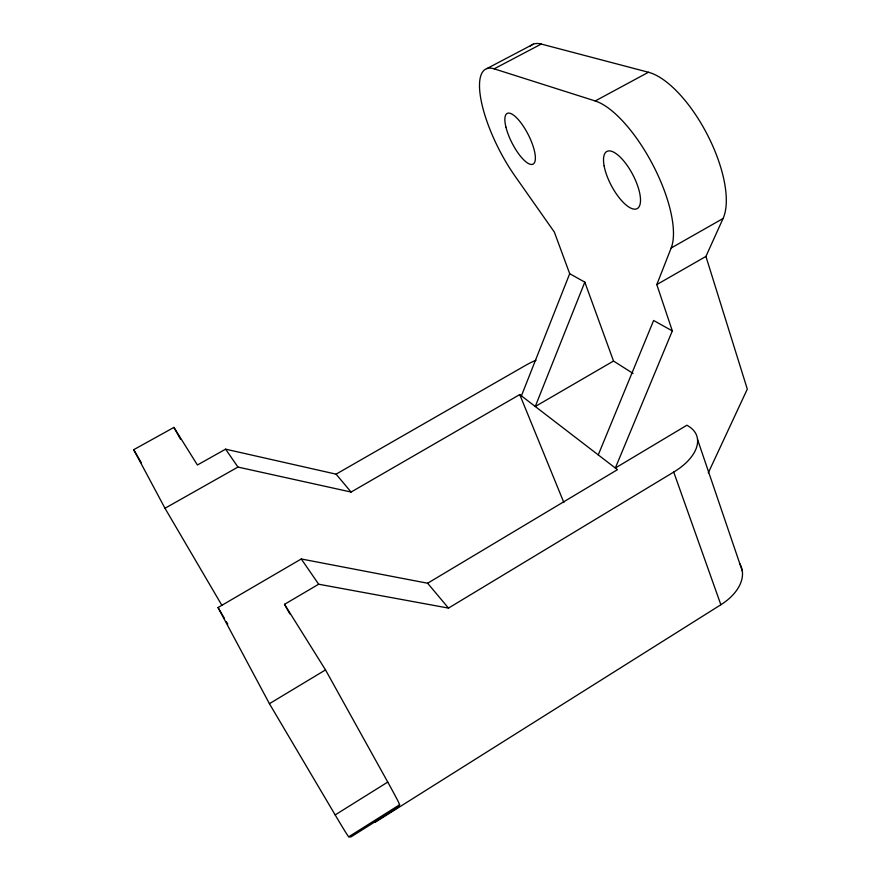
<?xml version="1.0" encoding="UTF-8"?>
<svg xmlns="http://www.w3.org/2000/svg" width="881" height="881" viewBox="0 0 881 881"><rect width="100%" height="100%" fill="white"/><g stroke="black" fill="none" stroke-linecap="round" stroke-linejoin="round"><path stroke-width="1.32" d="M375.141 822.292L720.867 604.74L673.723 472.073A52.739 28.644 -19.2 0 0 689.261 426.701L686.96 425.193L615.334 468.02L672.324 330.915L656.797 284.585L671.168 248.013A87.682 32.663 62.1 0 0 653.262 165.617A87.682 32.663 62.1 0 0 595.226 100.963L494.153 68.839A77.143 24.745 63 0 0 481.103 100.313A77.143 24.745 63 0 0 514.911 175.936L554.347 232.066L569.699 273.705L584.808 282.129L613.517 361.034L633.054 373.445M521.409 395.855L569.699 273.705M584.808 282.129L535.263 406.504L613.517 361.034M598.254 454.893L653.625 320.486L672.324 330.915M656.797 284.585L705.923 256.426L723.081 218.488A86.988 35.956 62.4 0 0 707.74 135.432A86.988 35.956 62.4 0 0 648.46 72.253L541.264 44.05A76.614 27.289 63.4 0 0 530.241 46.043M708.28 472.888L747.308 389.116L705.923 256.426M448.495 608.099L318.669 584.224L284.519 604.322L325.518 669.912L387.75 782.075A72.727 1.608 59.9 0 1 399.6 804.782L398.388 807.084L350.924 836.95L348.722 836.785A73.288 1.333 60.3 0 1 335.165 814.914L269.421 703.688L218.036 607.538L301.269 558.972L427.626 583.233L448.495 608.099L673.723 472.073M348.722 836.785L399.6 804.782M335.165 814.914L387.75 782.075M269.421 703.688L325.518 669.912M427.626 583.233L617.46 469.661L519.746 394.578L351.101 492.05L237.947 467.073L164.989 508.271L221.88 605.324M164.989 508.271L133.692 449.706L173.92 427.417L197.41 464.992L225.602 449.167L336.079 474.154L525.649 365.34A46.098 22.223 -21.6 0 1 536.033 360.23M671.168 248.013L723.081 218.488M595.226 100.963L648.46 72.253M494.153 68.839L541.264 44.05M486.775 68.641L533.335 44.16M336.079 474.154L351.101 492.05M225.602 449.167L237.947 467.073M301.269 558.972L318.669 584.224M218.036 607.538L224.292 618.154M226.373 621.7L227.761 624.056M133.692 449.706L141.323 462.767M173.92 427.417L180.616 439.344M284.519 604.322L289.849 613.892M519.746 394.578L563.862 502.555M697.521 439.399L742.342 571.174M739.622 563.444A49.799 31.22 -17.9 0 1 720.867 604.74M505.914 127.073A28.478 9.118 63 0 0 532.058 164.45A28.478 9.118 63 0 0 522.378 124.816A28.478 9.118 63 0 0 505.914 127.073M604.124 165.914A32.355 12.037 62.1 0 0 635.036 209.171A32.355 12.037 62.1 0 0 626.865 165.011A32.355 12.037 62.1 0 0 604.124 165.914"/></g></svg>
